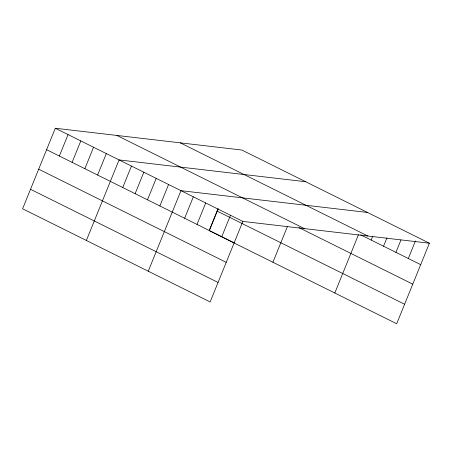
<?xml version="1.0" encoding="UTF-8"?>
<svg xmlns="http://www.w3.org/2000/svg" width="452" height="452" viewBox="0 0 452 452"><rect width="100%" height="100%" fill="white"/><g stroke="black" fill="none" stroke-linecap="round" stroke-linejoin="round"><path stroke-width="0.68" d="M429.4 243.21L241.854 150.041L55.308 128.249L22.6 208.79L210.146 301.959L242.854 221.412L429.4 243.21L396.692 323.751L209.146 230.588L218.084 208.575M59.348 156.03L68.06 134.583M72.105 162.37L80.812 140.917M84.857 168.703L93.564 147.256M97.609 175.037L106.316 153.59M86.366 240.47L119.074 159.923L305.62 181.721M122.741 187.523L131.447 166.076M135.12 193.671L143.826 172.223M147.499 199.818L156.206 178.37M159.872 205.971L168.585 184.518M148.256 271.211L180.964 190.671L367.51 212.463M184.631 218.265L193.343 196.818M197.01 224.418L205.716 202.965M209.389 230.565L218.096 209.118M221.768 236.712L230.475 215.265M272.912 262.262L287.461 226.435M334.802 293.009L358.538 234.56M371.177 240.063L372.759 236.159M383.556 246.21L386.985 237.758M395.935 252.357L400.947 240.012M408.314 258.51L415.439 240.961M180.291 142.849L367.838 236.017M360.656 234.837L420.693 264.657M116.865 135.442L304.416 228.605M298.891 227.588L412.772 284.155M55.308 128.249L242.854 221.412M217.067 211.084L404.613 304.252M46.596 149.697L234.142 242.86M38.68 169.201L226.226 262.363M30.521 189.292L218.067 282.455"/></g></svg>
